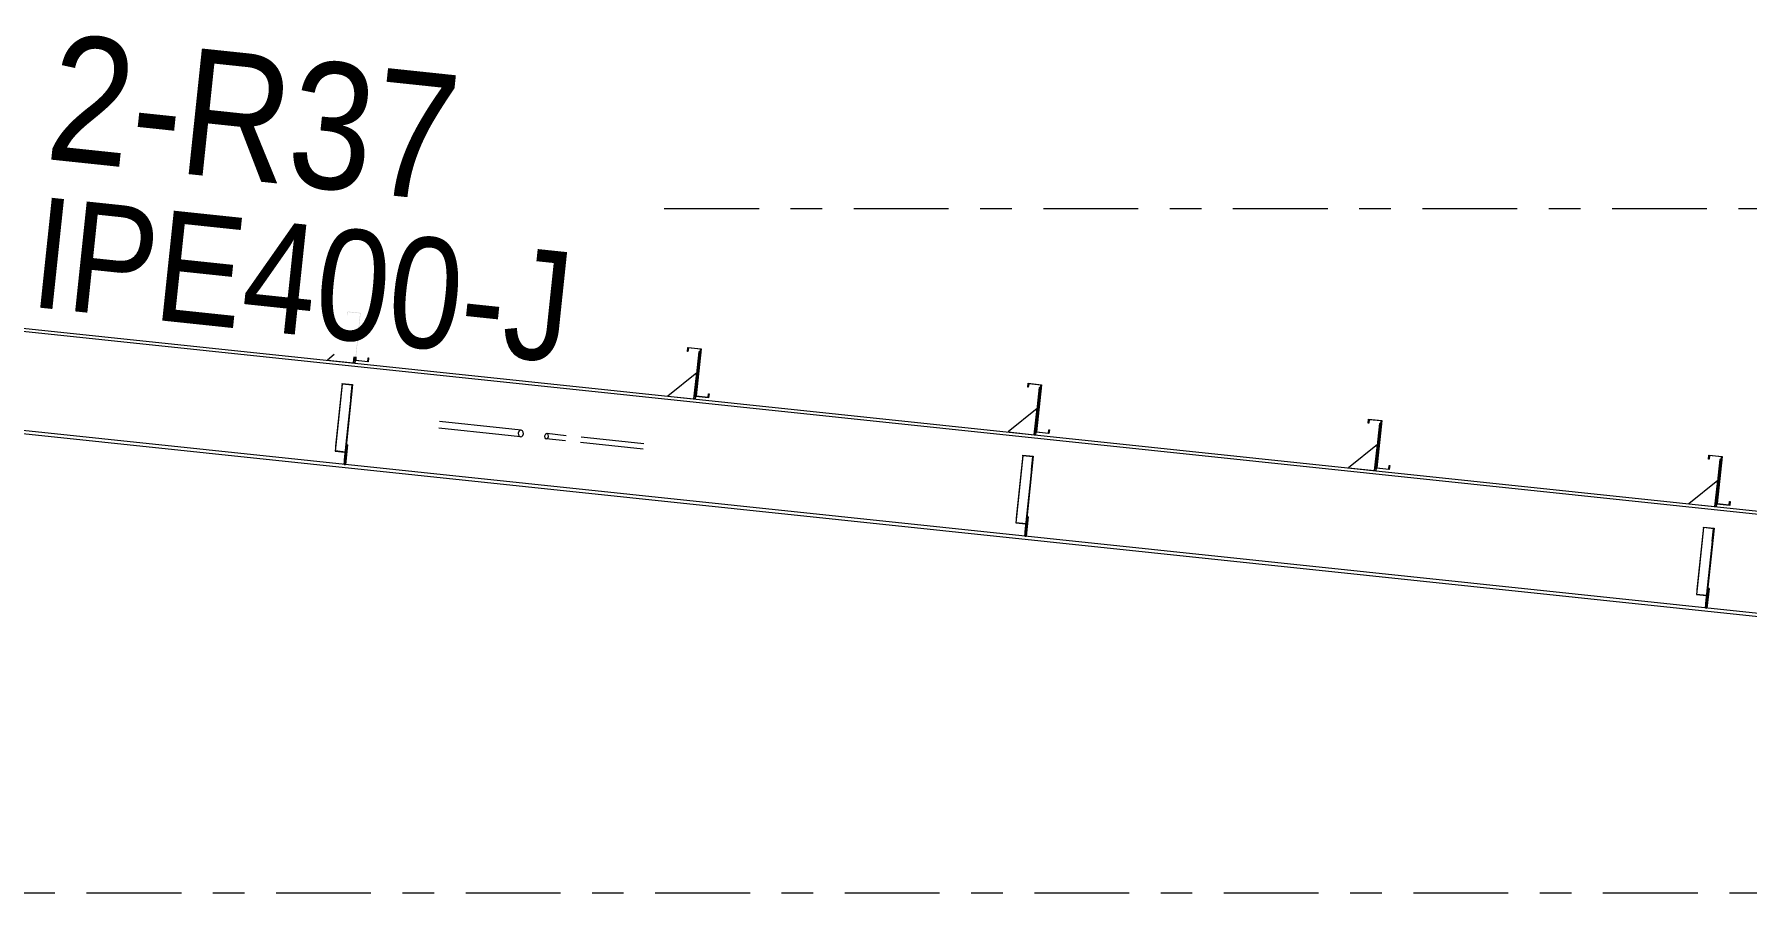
# Model space of a CAD drawing. Header units: millimetres. Extents: x -49 to 773, y -73 to 501.
# Drawn here: x 258.3 to 312.6, y 91.9 to 119.1 of the extents above; entities that cross this region are included whole.
import ezdxf

# ---------------------------------------------------------------- set-up
doc = ezdxf.new("R2010")
doc.units = ezdxf.units.MM
for name, pattern in [('XKITLINE00', [0]), ('XKITLINE02', [4, 2, -2]), ('XKITLINE03', [6, 3, -1, 1, -1])]:
    doc.linetypes.add(name, pattern=pattern)
for name, color, linetype, lineweight in [('Part', 2, 'Continuous', 0), ('PartMark', 7, 'Continuous', 0), ('S-grid', 1, 'Continuous', 0)]:
    doc.layers.add(name, color=color, linetype=linetype, lineweight=lineweight)
doc.styles.add('ARIAL', font='ARIAL.TTF')

# ---------------------------------------------------------------- blocks, each defined once
blk = doc.blocks.new('*A77')
at = {"layer": 'Part'}
blk.add_hatch(color=3, dxfattribs=at).paths.add_polyline_path([(289.634, 105.709), (289.637, 105.73), (289.968, 105.695), (289.924, 105.275), (289.907, 105.277), (289.949, 105.675)], flags=17)
blk = doc.blocks.new('*A80')
at = {"layer": 'Part'}
blk.add_hatch(color=3, dxfattribs=at).paths.add_polyline_path([(311.181, 103.436), (311.184, 103.457), (311.515, 103.422), (311.471, 103.002), (311.454, 103.004), (311.496, 103.403)], flags=17)
blk = doc.blocks.new('*A82')
at = {"layer": 'Part'}
blk.add_hatch(color=3, dxfattribs=at).paths.add_polyline_path([(268.902, 108.702), (268.914, 108.812), (268.929, 108.81), (268.916, 108.686), (268.501, 108.729), (268.659, 110.223), (268.274, 110.263), (268.263, 110.154), (268.248, 110.156), (268.261, 110.28), (268.675, 110.236), (268.518, 108.743)], flags=17)
blk = doc.blocks.new('*A83')
at = {"layer": 'Part'}
blk.add_hatch(color=3, dxfattribs=at).paths.add_polyline_path([(268.902, 108.702), (268.914, 108.812), (268.929, 108.81), (268.916, 108.686), (268.501, 108.729), (268.659, 110.223), (268.274, 110.263), (268.263, 110.154), (268.248, 110.156), (268.261, 110.28), (268.675, 110.236), (268.518, 108.743)], flags=17)
blk = doc.blocks.new('*A87')
at = {"layer": 'Part'}
blk.add_hatch(color=3, dxfattribs=at).paths.add_polyline_path([(268.087, 107.981), (268.089, 108.002), (268.421, 107.967), (268.377, 107.547), (268.36, 107.549), (268.402, 107.948)], flags=17)
blk = doc.blocks.new('*A89')
at = {"layer": 'Part'}
blk.add_hatch(color=3, dxfattribs=at).paths.add_polyline_path([(290.449, 106.43), (290.461, 106.539), (290.476, 106.537), (290.463, 106.413), (290.048, 106.457), (290.206, 107.95), (289.821, 107.991), (289.81, 107.881), (289.795, 107.883), (289.808, 108.007), (290.222, 107.963), (290.065, 106.47)], flags=17)
blk = doc.blocks.new('*A90')
at = {"layer": 'Part'}
blk.add_hatch(color=3, dxfattribs=at).paths.add_polyline_path([(290.449, 106.43), (290.461, 106.539), (290.476, 106.537), (290.463, 106.413), (290.048, 106.457), (290.206, 107.95), (289.821, 107.991), (289.81, 107.881), (289.795, 107.883), (289.808, 108.007), (290.222, 107.963), (290.065, 106.47)], flags=17)
blk = doc.blocks.new('*A91')
at = {"layer": 'Part'}
blk.add_hatch(color=3, dxfattribs=at).paths.add_polyline_path([(279.676, 107.566), (279.687, 107.675), (279.702, 107.674), (279.689, 107.549), (279.275, 107.593), (279.432, 109.086), (279.048, 109.127), (279.036, 109.018), (279.021, 109.019), (279.035, 109.144), (279.449, 109.1), (279.291, 107.606)], flags=17)
blk = doc.blocks.new('*A92')
at = {"layer": 'Part'}
blk.add_hatch(color=3, dxfattribs=at).paths.add_polyline_path([(279.676, 107.566), (279.687, 107.675), (279.702, 107.674), (279.689, 107.549), (279.275, 107.593), (279.432, 109.086), (279.048, 109.127), (279.036, 109.018), (279.021, 109.019), (279.035, 109.144), (279.449, 109.1), (279.291, 107.606)], flags=17)
blk = doc.blocks.new('*A101')
at = {"layer": 'Part'}
blk.add_hatch(color=3, dxfattribs=at).paths.add_polyline_path([(311.997, 104.157), (312.008, 104.266), (312.023, 104.265), (312.01, 104.14), (311.596, 104.184), (311.753, 105.677), (311.369, 105.718), (311.357, 105.609), (311.342, 105.61), (311.355, 105.734), (311.77, 105.691), (311.612, 104.197)], flags=17)
blk = doc.blocks.new('*A102')
at = {"layer": 'Part'}
blk.add_hatch(color=3, dxfattribs=at).paths.add_polyline_path([(311.997, 104.157), (312.008, 104.266), (312.023, 104.265), (312.01, 104.14), (311.596, 104.184), (311.753, 105.677), (311.369, 105.718), (311.357, 105.609), (311.342, 105.61), (311.355, 105.734), (311.77, 105.691), (311.612, 104.197)], flags=17)
blk = doc.blocks.new('*A103')
at = {"layer": 'Part'}
blk.add_hatch(color=3, dxfattribs=at).paths.add_polyline_path([(301.223, 105.293), (301.235, 105.403), (301.249, 105.401), (301.236, 105.277), (300.822, 105.32), (300.98, 106.814), (300.595, 106.854), (300.583, 106.745), (300.569, 106.746), (300.582, 106.871), (300.996, 106.827), (300.838, 105.334)], flags=17)
blk = doc.blocks.new('*A104')
at = {"layer": 'Part'}
blk.add_hatch(color=3, dxfattribs=at).paths.add_polyline_path([(301.223, 105.293), (301.235, 105.403), (301.249, 105.401), (301.236, 105.277), (300.822, 105.32), (300.98, 106.814), (300.595, 106.854), (300.583, 106.745), (300.569, 106.746), (300.582, 106.871), (300.996, 106.827), (300.838, 105.334)], flags=17)
blk = doc.blocks.new('*A401')
at = {"layer": 'S-grid', "color": 1, "linetype": 'XKITLINE03', "lineweight": 0}
blk.add_line((278.287, 113.542), (490.573, 113.542), dxfattribs=at)
blk = doc.blocks.new('*A402')
at = {"layer": 'S-grid', "color": 1, "linetype": 'XKITLINE03', "lineweight": 0}
blk.add_line((-10, 91.875), (438.813, 91.875), dxfattribs=at)
blk = doc.blocks.new('*A749')
at = {"layer": 'Part', "color": 7, "linetype": 'XKITLINE02', "lineweight": 0}
for p, q in [((257.071, 109.742), (256.744, 106.643)), ((257.074, 109.767), (257.083, 109.85)), ((329.716, 102.189), (329.367, 98.874)), ((322.022, 99.758), (321.691, 99.793)), ((322.011, 99.65), (321.679, 99.685))]:
    blk.add_line(p, q, dxfattribs=at)
at = {"layer": 'Part', "color": 2, "linetype": 'XKITLINE00', "lineweight": 0}
for p, q in [((257.074, 109.767), (257.071, 109.742)), ((329.705, 102.081), (257.071, 109.742)), ((257.083, 109.85), (329.716, 102.189)), ((256.744, 106.643), (256.733, 106.535)), ((321.679, 99.685), (256.733, 106.535)), ((321.691, 99.793), (256.744, 106.643)), ((329.378, 98.982), (322.022, 99.758)), ((329.367, 98.874), (322.011, 99.65))]:
    blk.add_line(p, q, dxfattribs=at)
blk = doc.blocks.new('*A750')
at = {"layer": 'Part', "color": 7, "linetype": 'XKITLINE02', "lineweight": 0}
for p, q in [((289.74, 103.528), (289.767, 103.788)), ((289.743, 103.162), (289.701, 103.167)), ((289.715, 103.291), (289.756, 103.287))]:
    blk.add_line(p, q, dxfattribs=at)
at = {"layer": 'Part', "color": 2, "linetype": 'XKITLINE00', "lineweight": 0}
for p, q in [((289.808, 103.784), (289.743, 103.162)), ((289.767, 103.788), (289.808, 103.784)), ((289.701, 103.167), (289.74, 103.528))]:
    blk.add_line(p, q, dxfattribs=at)
blk = doc.blocks.new('*A751')
at = {"layer": 'Part', "color": 2, "linetype": 'XKITLINE00', "lineweight": 0}
for p, q in [((290.156, 107.87), (289.998, 106.378)), ((290.197, 107.866), (290.156, 107.87)), ((290.048, 106.457), (290.04, 106.374))]:
    blk.add_line(p, q, dxfattribs=at)
at = {"layer": 'Part', "color": 7, "linetype": 'XKITLINE02', "lineweight": 0}
for p, q in [((290.048, 106.457), (290.197, 107.866)), ((290.04, 106.374), (289.998, 106.378))]:
    blk.add_line(p, q, dxfattribs=at)
blk = doc.blocks.new('*A752')
at = {"layer": 'Part', "color": 7, "linetype": 'XKITLINE02', "lineweight": 0}
for p, q in [((289.767, 103.788), (289.701, 103.167)), ((289.743, 103.162), (289.808, 103.784)), ((289.808, 103.784), (289.767, 103.788)), ((289.701, 103.167), (289.743, 103.162)), ((289.715, 103.291), (289.756, 103.287))]:
    blk.add_line(p, q, dxfattribs=at)
blk = doc.blocks.new('*A753')
at = {"layer": 'Part', "color": 7, "linetype": 'XKITLINE02', "lineweight": 0}
for p, q in [((289.637, 105.73), (289.411, 103.59)), ((289.949, 105.675), (289.7, 103.308)), ((289.716, 103.306), (289.968, 105.695)), ((289.411, 103.59), (289.726, 103.557)), ((289.412, 103.603), (289.744, 103.568)), ((289.7, 103.308), (289.716, 103.306))]:
    blk.add_line(p, q, dxfattribs=at)
blk = doc.blocks.new('*A754')
at = {"layer": 'Part', "color": 2, "linetype": 'XKITLINE00', "lineweight": 0}
blk.add_line((279.312, 108.343), (278.396, 107.602), dxfattribs=at)
at = {"layer": 'Part', "color": 7, "linetype": 'XKITLINE02', "lineweight": 0}
for p, q in [((279.225, 107.515), (279.312, 108.343)), ((278.396, 107.602), (279.225, 107.515))]:
    blk.add_line(p, q, dxfattribs=at)
blk = doc.blocks.new('*A755')
at = {"layer": 'Part', "color": 2, "linetype": 'XKITLINE00', "lineweight": 0}
for p, q in [((279.382, 109.006), (279.225, 107.515)), ((279.423, 109.002), (279.382, 109.006)), ((279.275, 107.593), (279.266, 107.51))]:
    blk.add_line(p, q, dxfattribs=at)
at = {"layer": 'Part', "color": 7, "linetype": 'XKITLINE02', "lineweight": 0}
for p, q in [((279.275, 107.593), (279.423, 109.002)), ((279.266, 107.51), (279.225, 107.515))]:
    blk.add_line(p, q, dxfattribs=at)
blk = doc.blocks.new('*A767')
at = {"layer": 'Part', "color": 2, "linetype": 'XKITLINE00', "lineweight": 0}
blk.add_line((311.633, 104.934), (310.717, 104.193), dxfattribs=at)
at = {"layer": 'Part', "color": 7, "linetype": 'XKITLINE02', "lineweight": 0}
for p, q in [((311.545, 104.106), (311.633, 104.934)), ((310.717, 104.193), (311.545, 104.106))]:
    blk.add_line(p, q, dxfattribs=at)
blk = doc.blocks.new('*A768')
at = {"layer": 'Part', "color": 7, "linetype": 'XKITLINE02', "lineweight": 0}
for p, q in [((311.287, 101.256), (311.314, 101.515)), ((311.29, 100.89), (311.249, 100.894)), ((311.262, 101.018), (311.303, 101.014))]:
    blk.add_line(p, q, dxfattribs=at)
at = {"layer": 'Part', "color": 2, "linetype": 'XKITLINE00', "lineweight": 0}
for p, q in [((311.356, 101.511), (311.29, 100.89)), ((311.314, 101.515), (311.356, 101.511)), ((311.249, 100.894), (311.287, 101.256))]:
    blk.add_line(p, q, dxfattribs=at)
blk = doc.blocks.new('*A769')
at = {"layer": 'Part', "color": 2, "linetype": 'XKITLINE00', "lineweight": 0}
for p, q in [((311.703, 105.597), (311.545, 104.106)), ((311.744, 105.593), (311.703, 105.597)), ((311.596, 104.184), (311.587, 104.101))]:
    blk.add_line(p, q, dxfattribs=at)
at = {"layer": 'Part', "color": 7, "linetype": 'XKITLINE02', "lineweight": 0}
for p, q in [((311.596, 104.184), (311.744, 105.593)), ((311.587, 104.101), (311.545, 104.106))]:
    blk.add_line(p, q, dxfattribs=at)
blk = doc.blocks.new('*A770')
at = {"layer": 'Part', "color": 7, "linetype": 'XKITLINE02', "lineweight": 0}
for p, q in [((311.314, 101.515), (311.249, 100.894)), ((311.29, 100.89), (311.356, 101.511)), ((311.356, 101.511), (311.314, 101.515)), ((311.249, 100.894), (311.29, 100.89)), ((311.262, 101.018), (311.303, 101.014))]:
    blk.add_line(p, q, dxfattribs=at)
blk = doc.blocks.new('*A771')
at = {"layer": 'Part', "color": 7, "linetype": 'XKITLINE02', "lineweight": 0}
for p, q in [((311.184, 103.457), (310.958, 101.317)), ((311.496, 103.403), (311.247, 101.035)), ((311.263, 101.034), (311.515, 103.422)), ((310.958, 101.317), (311.273, 101.284)), ((310.959, 101.33), (311.291, 101.295)), ((311.247, 101.035), (311.263, 101.034))]:
    blk.add_line(p, q, dxfattribs=at)
blk = doc.blocks.new('*A781')
at = {"layer": 'Part', "color": 2, "linetype": 'XKITLINE00', "lineweight": 0}
for p, q in [((289.634, 105.709), (289.411, 103.59)), ((289.634, 105.709), (289.637, 105.73)), ((289.949, 105.675), (289.634, 105.709)), ((289.637, 105.73), (289.968, 105.695)), ((289.907, 105.277), (289.7, 103.308)), ((289.968, 105.695), (289.74, 103.528)), ((289.907, 105.277), (289.949, 105.675)), ((289.907, 105.277), (289.924, 105.275)), ((289.411, 103.59), (289.726, 103.557)), ((289.7, 103.308), (289.716, 103.306))]:
    blk.add_line(p, q, dxfattribs=at)
at = {"layer": 'Part', "color": 7, "linetype": 'XKITLINE02', "lineweight": 0}
for p, q in [((289.412, 103.603), (289.744, 103.568)), ((289.716, 103.306), (289.74, 103.528))]:
    blk.add_line(p, q, dxfattribs=at)
blk = doc.blocks.new('*A784')
at = {"layer": 'Part', "color": 2, "linetype": 'XKITLINE00', "lineweight": 0}
for p, q in [((311.181, 103.436), (310.958, 101.317)), ((311.181, 103.436), (311.184, 103.457)), ((311.496, 103.403), (311.181, 103.436)), ((311.184, 103.457), (311.515, 103.422)), ((311.454, 103.004), (311.247, 101.035)), ((311.515, 103.422), (311.287, 101.256)), ((311.454, 103.004), (311.496, 103.403)), ((311.471, 103.002), (311.454, 103.004)), ((310.958, 101.317), (311.273, 101.284)), ((311.247, 101.035), (311.263, 101.034))]:
    blk.add_line(p, q, dxfattribs=at)
at = {"layer": 'Part', "color": 7, "linetype": 'XKITLINE02', "lineweight": 0}
for p, q in [((310.959, 101.33), (311.291, 101.295)), ((311.287, 101.256), (311.263, 101.034))]:
    blk.add_line(p, q, dxfattribs=at)
blk = doc.blocks.new('*A795')
at = {"layer": 'Part', "color": 7, "linetype": 'XKITLINE02', "lineweight": 0}
for p, q in [((273.165, 106.583), (270.839, 106.828)), ((273.143, 106.375), (270.817, 106.621))]:
    blk.add_line(p, q, dxfattribs=at)
at = {"layer": 'Part', "color": 2, "linetype": 'XKITLINE00', "lineweight": 0}
for p, q in [((273.735, 106.313), (273.143, 106.375)), ((273.757, 106.52), (273.165, 106.583)), ((273.681, 106.476), (273.665, 106.425)), ((273.665, 106.425), (273.67, 106.372)), ((273.67, 106.372), (273.696, 106.331)), ((273.715, 106.511), (273.681, 106.476)), ((273.696, 106.331), (273.735, 106.313)), ((273.757, 106.52), (273.715, 106.511)), ((273.735, 106.313), (273.777, 106.323)), ((273.796, 106.502), (273.757, 106.52)), ((273.777, 106.323), (273.811, 106.357)), ((273.822, 106.461), (273.796, 106.502)), ((273.811, 106.357), (273.827, 106.408)), ((273.827, 106.408), (273.822, 106.461))]:
    blk.add_line(p, q, dxfattribs=at)
blk = doc.blocks.new('*A796')
at = {"layer": 'Part', "color": 2, "linetype": 'XKITLINE00', "lineweight": 0}
for p, q in [((268.501, 108.729), (268.514, 108.845)), ((268.916, 108.686), (268.501, 108.729)), ((268.528, 108.844), (268.518, 108.743)), ((268.518, 108.743), (268.902, 108.702)), ((268.902, 108.702), (268.913, 108.803)), ((268.913, 108.803), (268.914, 108.812)), ((268.914, 108.812), (268.929, 108.81)), ((268.928, 108.802), (268.916, 108.686)), ((268.929, 108.81), (268.928, 108.802))]:
    blk.add_line(p, q, dxfattribs=at)
blk = doc.blocks.new('*A797')
at = {"layer": 'Part', "color": 2, "linetype": 'XKITLINE00', "lineweight": 0}
for p, q in [((268.501, 108.729), (268.514, 108.845)), ((268.916, 108.686), (268.501, 108.729)), ((268.528, 108.844), (268.518, 108.743)), ((268.518, 108.743), (268.902, 108.702)), ((268.902, 108.702), (268.913, 108.803)), ((268.913, 108.803), (268.914, 108.812)), ((268.914, 108.812), (268.929, 108.81)), ((268.928, 108.802), (268.916, 108.686)), ((268.929, 108.81), (268.928, 108.802))]:
    blk.add_line(p, q, dxfattribs=at)
blk = doc.blocks.new('*A808')
at = {"layer": 'Part', "color": 7, "linetype": 'XKITLINE02', "lineweight": 0}
for p, q in [((268.089, 108.002), (267.864, 105.863)), ((268.402, 107.948), (268.152, 105.581)), ((268.169, 105.579), (268.421, 107.967)), ((267.864, 105.863), (268.179, 105.829)), ((267.865, 105.876), (268.197, 105.841)), ((268.152, 105.581), (268.169, 105.579))]:
    blk.add_line(p, q, dxfattribs=at)
blk = doc.blocks.new('*A809')
at = {"layer": 'Part', "color": 7, "linetype": 'XKITLINE02', "lineweight": 0}
for p, q in [((268.22, 106.061), (268.154, 105.439)), ((268.196, 105.435), (268.261, 106.057)), ((268.261, 106.057), (268.22, 106.061)), ((268.154, 105.439), (268.196, 105.435)), ((268.167, 105.564), (268.209, 105.559))]:
    blk.add_line(p, q, dxfattribs=at)
blk = doc.blocks.new('*A810')
at = {"layer": 'Part', "color": 2, "linetype": 'XKITLINE00', "lineweight": 0}
for p, q in [((268.472, 108.85), (268.451, 108.651)), ((268.501, 108.729), (268.493, 108.647))]:
    blk.add_line(p, q, dxfattribs=at)
at = {"layer": 'Part', "color": 7, "linetype": 'XKITLINE02', "lineweight": 0}
for p, q in [((268.493, 108.647), (268.451, 108.651)), ((268.501, 108.729), (268.514, 108.845))]:
    blk.add_line(p, q, dxfattribs=at)
blk = doc.blocks.new('*A811')
at = {"layer": 'Part', "color": 2, "linetype": 'XKITLINE00', "lineweight": 0}
for p, q in [((268.154, 105.439), (268.192, 105.801)), ((268.261, 106.057), (268.196, 105.435)), ((268.22, 106.061), (268.261, 106.057))]:
    blk.add_line(p, q, dxfattribs=at)
at = {"layer": 'Part', "color": 7, "linetype": 'XKITLINE02', "lineweight": 0}
for p, q in [((268.192, 105.801), (268.22, 106.061)), ((268.196, 105.435), (268.154, 105.439)), ((268.167, 105.564), (268.209, 105.559))]:
    blk.add_line(p, q, dxfattribs=at)
blk = doc.blocks.new('*A812')
at = {"layer": 'Part', "color": 2, "linetype": 'XKITLINE00', "lineweight": 0}
blk.add_line((267.842, 108.916), (267.622, 108.738), dxfattribs=at)
at = {"layer": 'Part', "color": 7, "linetype": 'XKITLINE02', "lineweight": 0}
for p, q in [((267.622, 108.738), (268.451, 108.651)), ((268.451, 108.651), (268.472, 108.85))]:
    blk.add_line(p, q, dxfattribs=at)
blk = doc.blocks.new('*A814')
at = {"layer": 'Part', "color": 2, "linetype": 'XKITLINE00', "lineweight": 0}
for p, q in [((268.087, 107.981), (267.864, 105.863)), ((268.087, 107.981), (268.089, 108.002)), ((268.402, 107.948), (268.087, 107.981)), ((268.089, 108.002), (268.421, 107.967)), ((268.421, 107.967), (268.192, 105.801)), ((268.36, 107.549), (268.402, 107.948)), ((268.36, 107.549), (268.152, 105.581)), ((268.36, 107.549), (268.377, 107.547)), ((267.864, 105.863), (268.179, 105.829)), ((268.152, 105.581), (268.169, 105.579))]:
    blk.add_line(p, q, dxfattribs=at)
at = {"layer": 'Part', "color": 7, "linetype": 'XKITLINE02', "lineweight": 0}
for p, q in [((267.865, 105.876), (268.197, 105.841)), ((268.169, 105.579), (268.192, 105.801))]:
    blk.add_line(p, q, dxfattribs=at)
blk = doc.blocks.new('*A816')
at = {"layer": 'Part', "color": 2, "linetype": 'XKITLINE00', "lineweight": 0}
for p, q in [((274.522, 106.394), (274.498, 106.337)), ((274.498, 106.337), (274.51, 106.277)), ((274.51, 106.277), (274.552, 106.248)), ((274.57, 106.413), (274.522, 106.394)), ((274.552, 106.248), (274.6, 106.267)), ((275.163, 106.183), (274.552, 106.248)), ((275.181, 106.349), (274.57, 106.413)), ((274.612, 106.384), (274.57, 106.413)), ((274.6, 106.267), (274.625, 106.324)), ((274.625, 106.324), (274.612, 106.384))]:
    blk.add_line(p, q, dxfattribs=at)
at = {"layer": 'Part', "color": 7, "linetype": 'XKITLINE02', "lineweight": 0}
for p, q in [((277.64, 106.09), (275.181, 106.349)), ((277.622, 105.924), (275.163, 106.183))]:
    blk.add_line(p, q, dxfattribs=at)
blk = doc.blocks.new('*A817')
at = {"layer": 'Part', "color": 2, "linetype": 'XKITLINE00', "lineweight": 0}
for p, q in [((289.795, 107.883), (289.808, 108.007)), ((289.81, 107.881), (289.795, 107.883)), ((289.808, 108.007), (290.222, 107.963)), ((289.821, 107.991), (289.81, 107.881)), ((290.206, 107.95), (289.821, 107.991)), ((290.048, 106.457), (290.206, 107.95)), ((290.222, 107.963), (290.065, 106.47)), ((290.463, 106.413), (290.048, 106.457)), ((290.065, 106.47), (290.449, 106.43)), ((290.449, 106.43), (290.461, 106.539)), ((290.461, 106.539), (290.476, 106.537)), ((290.476, 106.537), (290.463, 106.413))]:
    blk.add_line(p, q, dxfattribs=at)
blk = doc.blocks.new('*A818')
at = {"layer": 'Part', "color": 2, "linetype": 'XKITLINE00', "lineweight": 0}
for p, q in [((289.795, 107.883), (289.808, 108.007)), ((289.81, 107.881), (289.795, 107.883)), ((289.808, 108.007), (290.222, 107.963)), ((289.821, 107.991), (289.81, 107.881)), ((290.206, 107.95), (289.821, 107.991)), ((290.048, 106.457), (290.206, 107.95)), ((290.222, 107.963), (290.065, 106.47)), ((290.463, 106.413), (290.048, 106.457)), ((290.065, 106.47), (290.449, 106.43)), ((290.449, 106.43), (290.461, 106.539)), ((290.461, 106.539), (290.476, 106.537)), ((290.476, 106.537), (290.463, 106.413))]:
    blk.add_line(p, q, dxfattribs=at)
blk = doc.blocks.new('*A819')
at = {"layer": 'Part', "color": 2, "linetype": 'XKITLINE00', "lineweight": 0}
for p, q in [((279.021, 109.019), (279.035, 109.144)), ((279.036, 109.018), (279.021, 109.019)), ((279.035, 109.144), (279.449, 109.1)), ((279.048, 109.127), (279.036, 109.018)), ((279.432, 109.086), (279.048, 109.127)), ((279.275, 107.593), (279.432, 109.086)), ((279.449, 109.1), (279.291, 107.606)), ((279.689, 107.549), (279.275, 107.593)), ((279.291, 107.606), (279.676, 107.566)), ((279.676, 107.566), (279.687, 107.675)), ((279.687, 107.675), (279.702, 107.674)), ((279.702, 107.674), (279.689, 107.549))]:
    blk.add_line(p, q, dxfattribs=at)
blk = doc.blocks.new('*A820')
at = {"layer": 'Part', "color": 2, "linetype": 'XKITLINE00', "lineweight": 0}
for p, q in [((279.021, 109.019), (279.035, 109.144)), ((279.036, 109.018), (279.021, 109.019)), ((279.035, 109.144), (279.449, 109.1)), ((279.048, 109.127), (279.036, 109.018)), ((279.432, 109.086), (279.048, 109.127)), ((279.275, 107.593), (279.432, 109.086)), ((279.449, 109.1), (279.291, 107.606)), ((279.689, 107.549), (279.275, 107.593)), ((279.291, 107.606), (279.676, 107.566)), ((279.676, 107.566), (279.687, 107.675)), ((279.687, 107.675), (279.702, 107.674)), ((279.702, 107.674), (279.689, 107.549))]:
    blk.add_line(p, q, dxfattribs=at)
blk = doc.blocks.new('*A821')
at = {"layer": 'Part', "color": 2, "linetype": 'XKITLINE00', "lineweight": 0}
blk.add_line((290.086, 107.207), (289.17, 106.466), dxfattribs=at)
at = {"layer": 'Part', "color": 7, "linetype": 'XKITLINE02', "lineweight": 0}
for p, q in [((289.998, 106.378), (290.086, 107.207)), ((289.17, 106.466), (289.998, 106.378))]:
    blk.add_line(p, q, dxfattribs=at)
blk = doc.blocks.new('*A832')
at = {"layer": 'Part', "color": 2, "linetype": 'XKITLINE00', "lineweight": 0}
for p, q in [((311.342, 105.61), (311.355, 105.734)), ((311.355, 105.734), (311.77, 105.691)), ((311.369, 105.718), (311.357, 105.609)), ((311.753, 105.677), (311.369, 105.718)), ((311.357, 105.609), (311.342, 105.61)), ((311.596, 104.184), (311.753, 105.677)), ((311.77, 105.691), (311.612, 104.197)), ((312.01, 104.14), (311.596, 104.184)), ((311.612, 104.197), (311.997, 104.157)), ((311.997, 104.157), (312.008, 104.266)), ((312.008, 104.266), (312.023, 104.265)), ((312.023, 104.265), (312.01, 104.14))]:
    blk.add_line(p, q, dxfattribs=at)
blk = doc.blocks.new('*A833')
at = {"layer": 'Part', "color": 2, "linetype": 'XKITLINE00', "lineweight": 0}
for p, q in [((311.342, 105.61), (311.355, 105.734)), ((311.355, 105.734), (311.77, 105.691)), ((311.369, 105.718), (311.357, 105.609)), ((311.753, 105.677), (311.369, 105.718)), ((311.357, 105.609), (311.342, 105.61)), ((311.596, 104.184), (311.753, 105.677)), ((311.77, 105.691), (311.612, 104.197)), ((312.01, 104.14), (311.596, 104.184)), ((311.612, 104.197), (311.997, 104.157)), ((311.997, 104.157), (312.008, 104.266)), ((312.008, 104.266), (312.023, 104.265)), ((312.023, 104.265), (312.01, 104.14))]:
    blk.add_line(p, q, dxfattribs=at)
blk = doc.blocks.new('*A834')
at = {"layer": 'Part', "color": 2, "linetype": 'XKITLINE00', "lineweight": 0}
for p, q in [((300.569, 106.746), (300.582, 106.871)), ((300.582, 106.871), (300.996, 106.827)), ((300.595, 106.854), (300.583, 106.745)), ((300.98, 106.814), (300.595, 106.854)), ((300.822, 105.32), (300.98, 106.814)), ((300.996, 106.827), (300.838, 105.334)), ((300.583, 106.745), (300.569, 106.746)), ((301.236, 105.277), (300.822, 105.32)), ((300.838, 105.334), (301.223, 105.293)), ((301.223, 105.293), (301.235, 105.403)), ((301.235, 105.403), (301.249, 105.401)), ((301.249, 105.401), (301.236, 105.277))]:
    blk.add_line(p, q, dxfattribs=at)
blk = doc.blocks.new('*A835')
at = {"layer": 'Part', "color": 2, "linetype": 'XKITLINE00', "lineweight": 0}
for p, q in [((300.569, 106.746), (300.582, 106.871)), ((300.582, 106.871), (300.996, 106.827)), ((300.595, 106.854), (300.583, 106.745)), ((300.98, 106.814), (300.595, 106.854)), ((300.822, 105.32), (300.98, 106.814)), ((300.996, 106.827), (300.838, 105.334)), ((300.583, 106.745), (300.569, 106.746)), ((301.236, 105.277), (300.822, 105.32)), ((300.838, 105.334), (301.223, 105.293)), ((301.223, 105.293), (301.235, 105.403)), ((301.235, 105.403), (301.249, 105.401)), ((301.249, 105.401), (301.236, 105.277))]:
    blk.add_line(p, q, dxfattribs=at)
blk = doc.blocks.new('*A836')
at = {"layer": 'Part', "color": 2, "linetype": 'XKITLINE00', "lineweight": 0}
blk.add_line((300.859, 106.071), (299.943, 105.329), dxfattribs=at)
at = {"layer": 'Part', "color": 7, "linetype": 'XKITLINE02', "lineweight": 0}
for p, q in [((300.772, 105.242), (300.859, 106.071)), ((299.943, 105.329), (300.772, 105.242))]:
    blk.add_line(p, q, dxfattribs=at)
blk = doc.blocks.new('*A837')
at = {"layer": 'Part', "color": 2, "linetype": 'XKITLINE00', "lineweight": 0}
for p, q in [((300.929, 106.734), (300.772, 105.242)), ((300.971, 106.729), (300.929, 106.734)), ((300.822, 105.32), (300.813, 105.237))]:
    blk.add_line(p, q, dxfattribs=at)
at = {"layer": 'Part', "color": 7, "linetype": 'XKITLINE02', "lineweight": 0}
for p, q in [((300.822, 105.32), (300.971, 106.729)), ((300.813, 105.237), (300.772, 105.242))]:
    blk.add_line(p, q, dxfattribs=at)
blk = doc.blocks.new('*A1770')
at = {"layer": 'PartMark', "color": 3, "style": 'ARIAL', "width": 0.85}
blk.add_text('2-R37', height=4, rotation=-6.0218, dxfattribs=at).set_placement((258.644, 115.115))
at = {"layer": 'PartMark', "color": 7, "style": 'ARIAL', "width": 0.85}
blk.add_text('IPE400-J', height=3.5, rotation=-6.0218, dxfattribs=at).set_placement((258.151, 110.441))

msp = doc.modelspace()

# ---------------------------------------------------------------- block references
at = {"lineweight": 0}
for name in ['*A1770', '*A401', '*A82', '*A83', '*A749', '*A91', '*A92', '*A819', '*A820', '*A755', '*A812', '*A810', '*A796', '*A797', '*A808', '*A814', '*A87', '*A754', '*A89', '*A90', '*A817', '*A818', '*A751', '*A795', '*A821', '*A103', '*A104', '*A834', '*A835', '*A816', '*A837', '*A809', '*A811', '*A753', '*A781', '*A77', '*A836', '*A101', '*A102', '*A832', '*A833', '*A769', '*A767', '*A750', '*A752', '*A771', '*A784', '*A80', '*A768', '*A770', '*A402']:
    msp.add_blockref(name, (0, 0), dxfattribs=at)

doc.saveas('drawing.dxf')
